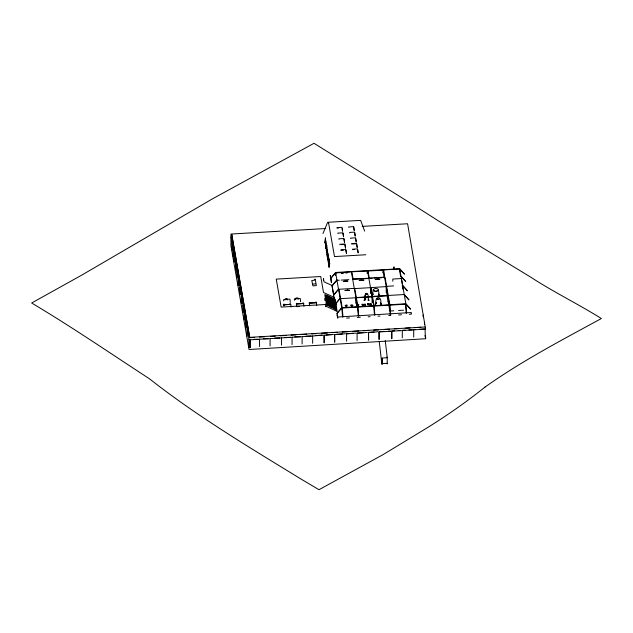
<?xml version="1.0" encoding="UTF-8"?>
<svg xmlns="http://www.w3.org/2000/svg" width="633" height="633" viewBox="0 0 633 633"><rect width="100%" height="100%" fill="white"/><g stroke="black" fill="none" stroke-linecap="round" stroke-linejoin="round"><path stroke-width="0.95" d="M335.126 275.086L335.617 272.475L330.774 278.188L330.284 275.371L331.486 282.785L330.822 278.449L335.664 272.728M335.545 275.062L335.878 273.321M367.045 273.227L367.544 270.615L351.782 271.533M367.441 273.203L367.931 270.592L383.305 269.69L382.783 272.475L383.218 272.847L383.709 269.666L399.312 268.764M326.62 245.786L325.694 248.666L326.304 243.99M327.308 249.703L326.375 252.583L326.992 247.899M327.949 253.39L327.024 256.262L327.672 251.792M328.29 255.344L327.364 258.217L327.973 253.54M327.704 260.179C328.97 250.098 328.567 256.856 327.91 260.203M328.772 259.221C327.024 266.588 329.587 258.581 328.662 257.449M329.658 263.162L328.733 266.042L329.342 261.358M328.946 267.268L329.682 263.304L329.152 267.284M372.093 295.223L371.927 295.801L373.161 293.878M364.917 300.066C363.421 292.375 369.158 289.954 368.311 299.797M322.965 233.537L327.649 222.294L360.66 220.371L364.648 231.108M379.61 298.673L378.384 299.274L377.205 298.926M378.02 290.318L375.733 291.267L373.557 290.238M295.405 299.187L295.833 298.8M332.08 285.641L336.922 279.921M336.962 280.174L332.119 285.894L333.686 294.843L338.528 289.123M333.726 295.073L338.568 289.352M335.284 303.99L340.127 298.27M335.324 304.228L340.166 298.507M336.93 313.39L341.773 307.67M376.35 303.254L375.875 303.935C374.752 294.946 382.245 295.848 380.765 304.267L380.765 303.816M364.679 299.401L363.991 300.469M372.521 294.693L373.161 294.242M376.611 302.606L375.543 303.294L375.219 304.568L376.611 302.962M351.734 306.143C350.547 305.066 353.174 305.715 351.521 306.111C347.984 304.259 355.706 304.615 351.853 306.119M365.201 299.156L365.819 298.99M312.781 284.122L315.384 283.885M290.587 303.785L289.748 303.84L289.748 304.354L284.272 304.71M297.257 303.349L296.394 303.405L296.782 306.657L299.48 306.483M302.732 302.993L303.571 302.938M310.051 302.519L309.189 302.574L309.577 305.818M315.527 302.163L316.365 302.107M297.257 303.864L302.732 303.508M310.051 303.033L315.527 302.677M296.687 304.006L303.872 303.539M309.482 303.175L316.666 302.709M357.503 306.704L342.192 307.646L338.987 289.495M389.437 304.758L374.071 305.699L372.481 296.624L372.481 302.574L372.054 302.36L372.054 296.576L356.332 297.565M405.429 303.785L389.841 304.734L388.266 295.706L372.481 296.798M405.888 304.164L341.812 308.073L335.617 272.641M389.841 311.025L393.742 310.787M398.608 310.494L403.482 310.194M346.583 318.106L349.519 317.932M357.368 317.45L360.304 317.275M368.153 316.793L370.115 316.674M377.956 316.191L379.919 316.073M388.741 315.535L390.703 315.416M398.545 314.941L401.488 314.759M409.329 314.277L411.292 314.158M254.648 337.381L249.726 337.682L231.733 234.432L249.726 337.357L424.83 326.992M259.562 337.08L264.483 336.78M270.386 336.424L275.308 336.123M280.221 335.822L286.124 335.458M291.045 335.158L295.959 334.857M300.881 334.556L306.783 334.2M311.705 333.9L316.619 333.599M321.54 333.298L327.443 332.942M332.357 332.642L337.278 332.341M342.2 332.04L348.103 331.676M353.016 331.375L358.919 331.019M363.84 330.719L368.754 330.418M373.676 330.117L378.597 329.817M384.492 329.453L389.414 329.16M394.335 328.859L399.249 328.559M405.152 328.195L410.073 327.894M414.995 327.593L420.89 327.237M253.936 339.32L258.438 339.32L250.423 339.81L250.423 347.367M263.296 338.75L268.962 338.671L259.601 339.248M274.754 338.054L280.411 337.975L270.133 338.6M284.336 337.468L290.943 337.334L281.574 337.903M294.725 336.835L301.007 336.716L292.106 337.262M305.874 336.155L311.539 336.076L302.17 336.645M315.456 335.569L321.999 335.166M325.971 334.928L332.523 334.525M336.582 334.279L342.453 333.923M346.56 333.67L353.111 333.267M363.627 332.626L357.083 333.029L357.083 340.594M374.15 331.985L368.533 332.333L368.58 340.158L368.58 332.594L377.893 331.755M383.859 331.391L379.056 331.684L379.104 339.517L379.104 331.953L390.624 331.249L388.654 331.099M394.549 330.743L391.74 330.917L391.787 338.742L391.787 331.178L401.148 330.608L398.292 330.513M402.264 330.268L405.073 330.102M408.807 329.872L412.597 329.912L402.319 330.537L402.264 337.832M415.628 329.453L413.713 329.571L413.713 337.136M419.457 329.223L424.245 328.931M312.702 336.004L322.933 335.11M357.131 333.29L367.362 332.404M413.76 329.84L424.292 329.192M425.637 336.677L425.637 338.734L249.062 349.511L230.918 245.731L230.918 234.052L325.663 228.529M382.087 358.246L382.087 363.603L386.85 363.31L387.238 363.967L387.238 357.495L385.252 340.649M386.85 357.059L386.977 357.74L382.213 358.025L381.889 364.299L379.278 341.78M362.179 226.4L407.581 223.75L425.637 329.113M338.623 227.991L336.946 228.086L336.946 227.627L341.986 227.334L342.588 231.211L342.137 228.648M232.738 243.143L232.153 243.175L233.134 248.761L233.134 256.325L233.719 256.294L233.719 252.512M233.846 249.465L233.261 249.497L234.115 254.411L234.115 261.967M341.535 244.639L344.898 244.441L345.555 248.215L344.898 243.982L339.858 244.275L339.858 244.734M343.355 250.177L340.831 250.32L340.831 249.861L345.871 249.56L346.496 253.58L345.871 250.027M354.591 249.521L352.621 249.631L352.621 249.173L357.542 248.888L358.159 252.907L357.542 249.347M365.819 254.751L334.485 256.579L328.567 222.729L328.567 223.417M237.589 270.884L237.003 270.916L238.237 277.982L238.237 285.546L238.823 285.515L238.823 281.732M336.044 272.451L351.355 271.557M336.083 272.878L340.87 272.594M342.785 272.483L350.445 272.04M367.979 271.019L383.353 270.117L384.611 277.317M238.95 278.686L238.372 278.726L239.788 286.868L239.788 294.432M343.165 273.306L341.227 273.416L344.376 272.546L347.042 273.076M384.611 277.143L369.237 278.037L367.979 270.845M337.389 280.316L339.304 280.205M341.219 280.095L348.878 279.651M361.008 278.939L353.127 279.232M362.978 278.829L372.164 278.291M374.079 278.18L381.77 277.729M240.508 287.572L239.923 287.604L241.308 295.556L241.308 303.112L241.893 303.08L241.893 299.298M393.647 285.91L386.621 286.322L385.062 277.373M338.948 289.265L354.266 288.379L352.708 279.43M354.733 288.585L370.495 287.659M403.814 294.559L388.219 295.469L386.66 286.551L370.883 287.643L370.883 293.419L370.455 293.214L370.455 287.429M340.594 298.657L372.093 296.822M243.61 305.32L243.025 305.351L244.243 312.322L244.243 319.887M325.623 306.72L325.623 304.489L281.131 307.084L276.249 279.121L320.733 276.526L323.518 292.486L334.509 297.518L336.527 311.08L325.963 306.245M247.827 329.437L247.242 329.469L248.872 338.782L248.872 346.346M362.4 304.584L365.241 304.038L365.376 305.779L365.241 304.813M362.495 304.861L364.822 304.75M361.997 304.964L361.831 304.196L362.4 304.172L362.495 305.272L364.046 305.201M325.623 240.081L325.94 241.885M332.048 285.499L324.025 281.82L323.463 278.591L323.463 280.459M327.467 296.307L330.988 297.921M332.744 298.729L334.509 299.536M336.321 304.054L324.856 298.729L336.764 304.18M297.716 298.697L298.262 299.037M380.386 302.756L381.422 304.354L380.386 303.12M368.335 299.322L369.158 300.359M378.661 293.997L379.689 295.611M378.661 294.361L379.594 295.389M399.724 268.74L404.345 273.907M404.384 274.16L399.763 268.993L401.021 276.186L405.642 281.353M405.69 281.606L401.069 276.439L402.635 285.388L407.256 290.555M407.296 290.784L402.675 285.618L404.234 294.535L408.855 299.702M408.894 299.939L404.273 294.772L405.848 303.761L410.469 308.928M410.508 309.157L405.888 303.99L406.631 313.019M365.882 293.989C368.351 294.123 366.388 294.693 365.858 294.108M378.779 294.622L379.167 295.603L378.423 289.582L377.228 288.616L375.195 288.426L373.233 289.487L372.449 295.453M368.177 299.987L368.335 300.509L368.335 300.066M377.062 298.918L378.384 299.441L379.642 298.641M316.365 303.349L316.761 305.351M303.571 304.188L303.967 306.19M284.573 305.715L284.272 304.196L283.41 304.259L283.41 305.502M382.087 363.603L382.213 364.276M355.92 333.1L346.607 333.939L346.56 341.234M345.389 333.741L334.675 334.667L334.675 342.224L334.628 334.398M333.464 334.469L324.151 335.308L324.151 342.872L324.104 335.039M312.655 343.3L312.655 335.743M302.123 343.948L302.123 336.384M292.058 344.558L292.058 336.993M281.527 345.199L281.527 337.642M270.085 345.903L270.085 338.339M259.554 346.544L259.554 338.979M249.014 339.62L249.647 339.858L249.647 347.414L249.014 347.185M425.099 328.1L425.234 336.432M425.099 335.656L425.637 338.734M402.865 287.121L401.369 278.552L392.8 279.05L392.8 281.234M400.61 276.21L399.352 269.017L383.756 269.927L384.073 277.673M402.256 285.807L402.865 289.123M384.65 277.563L389.437 304.932M388.425 302.898L389.683 310.123M387.602 298.808L386.66 292.501M370.883 287.469L372.441 296.386L387.815 295.492L387.815 301.443M372.054 296.41L367.583 271.043L351.821 271.786L353.079 278.979L368.841 278.235M372.093 296.648L373.676 305.723L357.922 306.681L354.733 288.411M353.649 227.112L354.251 230.531L353.649 226.654L348.736 226.938L348.736 227.397M354.615 232.596L355.232 236.149L354.615 232.137L349.693 232.422L349.693 232.881M355.604 238.301L356.252 241.964L355.604 237.834L350.69 238.119L350.69 238.586M351.402 271.984L352.66 279.003M354.306 288.608L357.503 306.878L358.294 315.97M342.944 233.276L343.569 236.829L342.944 232.817L337.903 233.11L337.903 233.569M343.941 238.973L344.581 242.645L343.941 238.514L338.9 238.807L338.9 239.274M325.963 242.043C325.845 247.005 325.291 251.871 325.758 242.02M335.15 299.496L337.175 311.555M332.048 286.013L334.509 300.05M337.128 315.036L337.603 317.742M333.86 298.816L335.878 310.36M333.86 299.195L335.878 310.74M333.29 298.467L335.142 309.046M333.29 298.847L335.308 310.392M332.626 298.127L334.477 308.706M332.016 297.771L333.868 308.358M331.328 297.439L333.18 308.018M331.328 297.811L333.18 308.398M330.616 297.091L332.467 307.678M330.79 298.444L332.301 307.1M329.912 296.758L331.755 307.337M329.912 297.138L331.755 307.717M329.239 296.41L331.091 307.377M328.654 296.07L330.505 307.029M327.926 295.722L329.769 306.689M327.229 295.382L329.081 305.968M327.229 295.761L329.081 306.348M326.335 295.049L328.187 305.636M325.481 294.725L327.324 305.684M324.769 294.646L326.62 305.233M325.623 304.489L325.536 304.03L336.527 309.062L336.527 310.7M231.108 237.177L232.026 242.439L232.026 250.003L232.612 249.964L232.612 242.407M234.25 255.146L235.5 262.299L235.5 269.864M235.626 263.035L236.877 270.18L236.877 277.745L237.462 277.705L237.462 274.872M241.442 296.291L242.898 304.615L242.898 312.18M244.37 313.058L245.628 320.227L245.628 327.791L246.213 327.759L246.213 324.919M245.754 320.963L247.115 328.733L247.115 336.297M298.444 298.808C298.088 297.304 294.836 297.621 295.334 299.425M405.468 304.014L406.22 313.05M389.881 304.971L390.703 314.902M389.477 304.995L390.3 314.925M374.111 305.929L374.863 314.965M373.723 305.953L374.467 314.989M357.969 306.918L358.713 315.946M342.231 307.875L342.983 316.904M342.564 316.935L341.812 307.899L336.97 313.62L337.761 318.13L337.761 317.014L411.292 312.52L411.292 313.644M394.161 269.721L393.932 266.841L393.932 268.574M424.442 322.252L424.442 324.143M423.16 314.949L423.16 316.84M388.219 301.419L388.219 302.376M386.217 286.345L386.217 292.296M378.115 290.199L377.387 291.133L375.733 291.489L374.127 291.069L373.502 290.112M371.207 304.386L371.207 305.161L371.065 303.357L370.606 303.864L368.097 303.975L368.208 304.821L370.724 304.702L370.724 304.228L368.208 304.338L368.097 303.5L367.591 303.516L367.591 304.291M356.332 297.739L356.332 303.365L355.912 303.389L355.865 297.352M324.974 298.823L324.935 300.469M300.588 301.68L300.287 298.539L294.392 298.879L294.392 300.287M290.982 307.037L290.887 304.386L283.711 304.853L283.711 305.771M290.286 302.416L289.961 299.148L283.719 299.512L283.719 300.92M287.572 299.979C288.118 298.143 284.423 298.143 284.969 299.979M250.375 339.541L250.375 347.106M244.829 317.964L244.829 319.855M243.483 310.249L243.483 312.14M240.374 292.501L240.374 294.392M236.085 266.991L236.085 269.824M234.701 260.044L234.701 261.935M365.605 293.878L364.837 300.145L365.605 293.878M346.204 306.562C345.958 304.671 347.359 306.712 346.204 306.562M325.394 239.907C324.056 250.185 325.987 231.844 325.394 239.907M326.755 247.717C325.512 257.766 327.198 239.274 326.755 247.717M327.443 251.625C326.185 261.587 327.902 243.167 327.443 251.625M329.113 261.176C327.862 271.161 329.564 252.717 329.113 261.176M356.529 304.845C356.98 307.63 361.49 302.97 356.529 304.845M345.222 305.415C346.718 308.572 348.989 303.326 345.222 305.415M485.013 387.079C466.489 401.908 446.993 415.541 426.84 428.027L383.21 454.549L318.985 489.705L300.248 478.588C248.919 447.104 196.966 416.15 149.594 378.882C110.435 353.364 71.838 326.937 31.65 303.001L81.34 275.355L212.229 198.984L314.023 143.295C355.35 169.13 396.986 194.276 437.989 220.616L530.968 277.317C553.788 292.169 578.293 304.085 601.35 318.526C561.843 340.071 521.774 360.976 485.013 387.079M347.43 290.033L344.866 290.563L349.519 290.286L347.43 290.033M345.832 280.862L343.268 281.392L347.913 281.123L345.832 280.862M377.751 279.003L375.179 279.533L379.847 279.256L377.751 279.003M361.791 279.936L359.148 280.466L363.951 280.182L361.791 279.936M315.218 279.272L314.387 279.351L314.387 280.261L311.776 280.506L312.916 285.871L316.358 285.554L315.218 279.272M356.561 243.301L351.647 243.586L351.647 244.045L356.561 243.76L357.226 247.535L356.561 243.301"/></g></svg>
